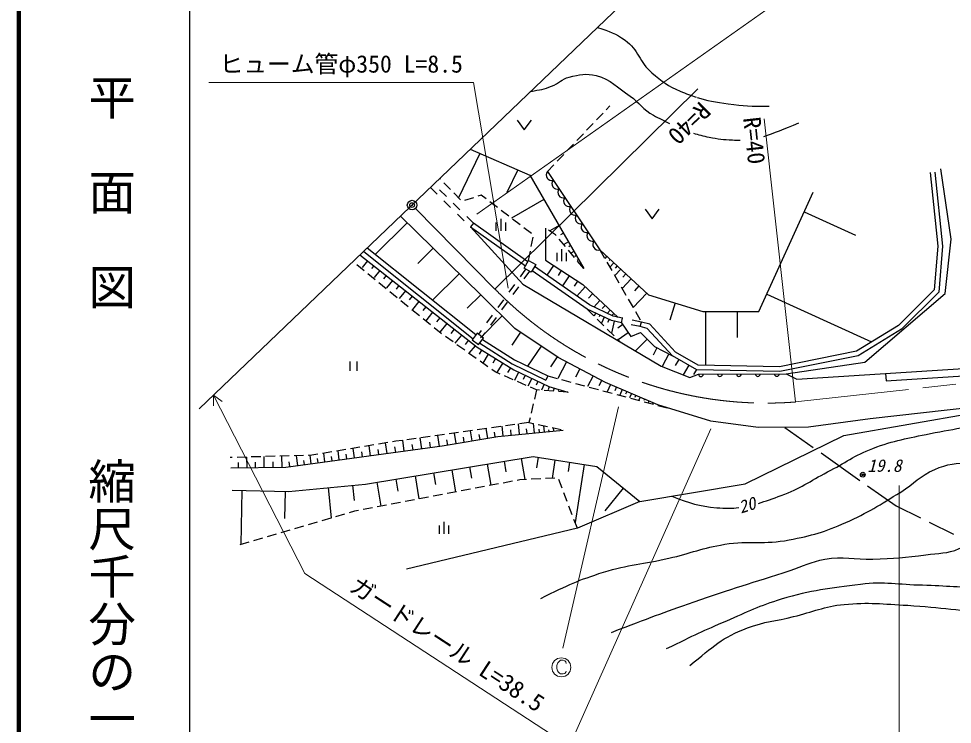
# Model space of a CAD drawing. Units: millimetres, scale not verified. Extents: x 40000 to 680000, y 20000 to 380000.
# Drawn here: x 40000 to 138302, y 262916 to 337192 of the extents above; entities that cross this region are included whole.
import ezdxf
from ezdxf.enums import TextEntityAlignment as Align

# ---------------------------------------------------------------- set-up
doc = ezdxf.new("R2010")
doc.units = ezdxf.units.MM
doc.header["$LTSCALE"] = 1000
doc.header["$PDMODE"] = 32
doc.header["$PDSIZE"] = 500
doc.linetypes.add('CHAIN', pattern=[18.5, 12, -1.5, 3.5, -1.5])
for name, color, linetype, lineweight in [('M-BGD', 7, 'Continuous', 25), ('M-BMK', 2, 'CHAIN', 13), ('M-BMK-SRVR', 3, 'Continuous', 25), ('M-STR-HTXT', 7, 'Continuous', 13), ('M-TTL', 2, 'Continuous', 140), ('M-TTL-BAND', 7, 'Continuous', 25)]:
    doc.layers.add(name, color=color, linetype=linetype, lineweight=lineweight)
doc.layers.add('M-OTRS', color=6, linetype='Continuous')
doc.styles.add('@ＭＳ ゴシック', font='')
doc.styles.add('ＭＳ ゴシック', font='')
doc.styles.get('@ＭＳ ゴシック').set_extended_font_data('@MS Gothic')
doc.styles.get('ＭＳ ゴシック').set_extended_font_data('MS Gothic')

msp = doc.modelspace()

# ---------------------------------------------------------------- linework, layer by layer
at = {"layer": 'M-BGD'}
for p, q in [((59008, 296114), (111785, 346658)), ((101868, 327613), (102241, 328005)), ((92488, 326503), (93238, 325503)), ((93238, 325503), (93988, 326503)), ((100834, 326527), (101523, 327251)), ((99799, 325441), (100489, 326165)), ((98765, 324354), (99455, 325079)), ((87544, 323442), (93811, 320732)), ((97731, 323268), (98420, 323992)), ((88565, 323001), (86301, 318343)), ((96696, 322182), (97386, 322906)), ((95662, 321095), (96352, 321820)), ((92556, 321274), (91396, 318886)), ((93811, 320732), (99497, 310913)), ((95662, 321095), (101183, 312864)), ((136449, 321052), (137274, 313262)), ((138165, 313978), (137083, 321374)), ((84425, 320287), (84340, 320374)), ((85470, 319210), (84773, 319928)), ((83343, 319419), (84056, 318718)), ((85030, 318462), (84317, 319163)), ((86514, 318134), (85818, 318852)), ((88705, 318612), (88357, 318500)), ((89209, 318227), (88705, 318612)), ((117944, 306384), (123663, 318947)), ((84770, 318018), (85483, 317317)), ((86457, 317061), (85744, 317762)), ((87881, 318347), (86929, 318041)), ((90402, 317317), (89607, 317923)), ((95304, 318154), (91893, 316179)), ((86196, 316616), (86909, 315915)), ((91594, 316407), (90799, 317013)), ((105950, 317132), (106700, 316132)), ((106700, 316132), (107450, 317132)), ((122711, 316856), (128095, 314405)), ((80914, 315705), (77536, 312373)), ((88698, 308072), (80198, 316407)), ((87884, 315659), (87171, 316360)), ((87884, 315659), (87558, 315277)), ((93614, 311614), (87884, 315659)), ((90283, 314868), (90283, 315743)), ((90783, 314868), (90783, 316118)), ((91283, 314868), (91283, 315743)), ((92786, 315497), (91992, 316103)), ((87558, 315277), (93078, 309235)), ((87558, 315277), (93362, 311180)), ((93979, 314587), (93184, 315193)), ((95464, 315145), (95464, 311773)), ((96522, 314451), (95788, 314932)), ((96892, 315411), (95918, 314847)), ((97350, 314621), (97056, 314450)), ((93968, 313216), (94154, 314198)), ((96600, 314357), (96522, 314451)), ((97566, 313209), (96922, 313974)), ((97878, 313709), (97385, 313424)), ((137564, 308265), (138165, 313978)), ((76328, 312702), (87836, 303499)), ((88136, 303899), (76691, 313049)), ((83649, 313023), (82029, 311425)), ((93689, 311742), (93875, 312725)), ((97180, 311670), (97180, 312920)), ((98531, 312061), (97888, 312826)), ((98113, 313304), (97916, 313189)), ((98464, 312697), (98150, 312515)), ((101183, 312864), (106307, 308136)), ((101183, 312864), (101684, 311998)), ((137274, 313262), (136878, 308409)), ((75936, 312326), (88258, 302608)), ((76735, 311696), (76171, 310993)), ((95464, 311773), (99398, 309194)), ((96680, 311670), (96680, 312545)), ((97680, 311670), (97680, 312545)), ((98715, 312264), (98558, 312173)), ((98965, 311831), (98803, 311738)), ((99497, 310913), (98853, 311679)), ((101918, 312186), (101707, 311958)), ((102285, 311847), (102180, 311733)), ((75203, 311599), (75189, 311611)), ((76367, 310653), (75591, 311284)), ((77380, 311187), (77133, 310879)), ((78025, 310679), (77432, 309941)), ((93375, 310841), (92789, 310031)), ((99841, 306627), (94074, 310662)), ((96300, 311225), (95622, 310190)), ((97128, 310682), (96789, 310164)), ((99216, 311399), (99135, 311352)), ((101934, 311566), (102435, 310700)), ((102653, 311508), (102232, 311051)), ((103388, 310829), (102757, 310145)), ((103020, 311169), (102810, 310940)), ((77531, 309707), (76755, 310338)), ((78689, 310155), (78423, 309824)), ((86384, 310341), (83561, 307557)), ((93784, 310604), (93198, 309794)), ((97956, 310139), (97245, 309054)), ((102686, 310267), (103187, 309402)), ((104483, 309819), (103538, 308795)), ((103935, 310324), (103620, 309982)), ((78695, 308761), (77919, 309392)), ((79354, 309631), (78732, 308856)), ((80038, 309091), (79753, 308736)), ((92203, 309221), (91616, 308411)), ((92612, 308983), (92025, 308173)), ((93078, 309235), (107635, 300619)), ((98824, 309570), (98469, 309027)), ((99656, 308954), (98762, 307992)), ((99398, 309194), (103133, 305723)), ((103437, 308969), (103938, 308104)), ((105302, 309064), (104829, 308552)), ((79859, 307815), (79083, 308446)), ((80723, 308551), (80071, 307739)), ((81429, 307994), (81123, 307614)), ((88646, 308123), (87238, 306734)), ((92230, 304591), (88698, 308072)), ((100426, 308239), (99979, 307758)), ((106121, 308308), (104707, 306776)), ((106307, 308136), (112026, 306384)), ((118766, 308190), (129804, 303164)), ((129085, 301050), (137564, 308265)), ((136878, 308409), (132950, 304514)), ((81023, 306869), (80247, 307500)), ((82134, 307438), (81451, 306587)), ((82861, 306865), (82536, 306459)), ((91030, 307600), (90444, 306790)), ((91439, 307363), (90853, 306553)), ((101195, 307524), (100559, 306840)), ((101743, 307015), (101425, 306673)), ((104189, 307671), (104690, 306806)), ((109112, 307277), (108558, 305468)), ((82187, 305923), (81411, 306554)), ((83588, 306291), (82873, 305400)), ((90903, 305900), (88617, 303580)), ((89858, 305980), (89272, 305170)), ((90267, 305743), (89681, 304932)), ((102416, 305406), (99841, 306627)), ((99841, 306627), (100551, 305923)), ((100744, 306198), (100594, 305881)), ((101196, 305984), (101121, 305825)), ((101648, 305770), (101347, 305135)), ((102290, 306506), (101975, 306168)), ((102656, 306166), (102499, 305997)), ((104940, 306373), (105441, 305507)), ((112026, 306384), (117944, 306384)), ((112308, 306384), (112308, 300706)), ((115638, 306384), (115638, 303650)), ((83351, 304977), (82575, 305607)), ((84338, 305700), (83991, 305268)), ((85087, 305109), (84339, 304177)), ((100907, 305571), (101617, 304868)), ((102156, 305529), (102005, 305212)), ((102683, 305347), (102407, 304085)), ((103472, 305174), (102416, 305406)), ((103600, 304988), (103067, 304622)), ((103472, 305174), (103579, 305663)), ((103491, 305171), (103472, 305174)), ((103472, 305174), (104467, 303725)), ((103623, 305654), (103579, 305663)), ((105453, 304778), (104472, 304974)), ((105584, 305261), (104604, 305457)), ((105453, 304778), (105584, 305261)), ((106179, 304580), (105453, 304778)), ((84498, 304045), (83739, 304661)), ((84516, 304032), (84498, 304045)), ((85859, 304500), (85491, 304041)), ((86631, 303891), (85933, 303021)), ((88686, 304360), (88405, 303971)), ((89095, 304122), (88781, 303689)), ((92845, 304177), (91934, 302827)), ((96786, 301520), (92230, 304591)), ((101972, 304516), (102683, 303812)), ((104185, 304135), (103105, 303394)), ((104467, 303725), (105454, 304164)), ((105454, 304164), (106936, 302682)), ((108853, 301708), (106179, 304580)), ((132950, 304514), (128394, 301708)), ((85737, 303161), (84923, 303741)), ((86958, 302289), (86144, 302870)), ((87343, 303330), (86995, 302895)), ((88841, 303431), (92201, 301294)), ((103038, 303460), (103339, 303162)), ((106161, 303457), (104927, 302222)), ((88179, 301418), (87365, 301999)), ((88055, 302768), (87411, 301966)), ((88258, 302608), (92140, 300224)), ((88740, 302312), (88471, 301873)), ((89443, 301880), (88860, 300932)), ((95005, 302721), (93587, 300619)), ((107205, 302546), (106809, 301767)), ((106936, 302682), (108853, 301708)), ((108450, 301913), (107766, 300568)), ((74883, 301122), (74883, 300122)), ((75633, 300122), (75633, 301122)), ((89400, 300547), (88586, 301128)), ((90201, 301414), (89910, 300940)), ((90960, 300949), (90335, 299931)), ((92201, 301294), (95717, 299582)), ((96686, 301587), (95978, 300536)), ((97673, 301058), (96760, 299303)), ((101802, 298909), (96786, 301520)), ((111394, 300223), (108853, 301708)), ((109505, 301327), (109124, 300676)), ((128394, 301708), (120142, 300058)), ((120800, 299802), (129085, 301050)), ((90153, 300010), (89807, 300256)), ((90681, 299781), (90153, 300010)), ((91774, 300449), (91462, 299940)), ((92140, 300224), (95809, 298481)), ((92615, 299998), (92199, 299123)), ((99077, 300328), (98620, 299450)), ((107635, 300619), (110681, 299431)), ((110547, 300718), (109959, 299712)), ((111352, 300248), (111058, 299745)), ((120142, 300058), (111394, 300223)), ((121935, 299234), (143072, 300602)), ((131275, 299838), (131324, 299086)), ((131324, 299086), (143121, 299850)), ((92057, 299184), (91140, 299582)), ((93433, 298588), (92516, 298985)), ((93316, 299665), (93108, 299228)), ((94016, 299333), (93623, 298505)), ((94678, 299018), (94481, 298605)), ((95717, 299582), (95498, 299132)), ((95717, 299582), (96683, 299324)), ((97166, 299195), (98132, 298937)), ((100481, 299597), (99893, 298467)), ((101385, 299127), (101091, 298561)), ((107279, 296555), (101802, 298909)), ((110681, 299431), (111576, 299773)), ((111576, 299773), (120800, 299802)), ((120800, 299802), (121935, 299234)), ((94525, 298114), (93892, 298389)), ((94525, 298114), (94298, 297140)), ((94834, 298092), (94525, 298114)), ((95340, 298704), (95042, 298076)), ((96330, 297981), (95333, 298055)), ((95844, 298471), (95743, 298138)), ((95809, 298481), (97826, 297870)), ((96376, 298309), (96278, 297985)), ((96855, 298164), (96805, 298002)), ((97826, 297870), (96829, 297944)), ((97333, 298019), (97300, 297909)), ((97812, 297874), (97795, 297819)), ((98615, 298808), (99581, 298550)), ((100064, 298421), (101031, 298163)), ((101514, 298034), (102480, 297776)), ((102307, 298693), (101971, 297912)), ((102931, 298424), (102763, 298034)), ((103556, 298156), (103299, 297557)), ((104034, 297950), (103906, 297651)), ((154577, 297886), (129648, 295070)), ((102963, 297647), (103929, 297389)), ((104513, 297744), (104316, 297286)), ((104412, 297260), (105378, 297002)), ((104972, 297547), (104874, 297318)), ((105431, 297349), (105292, 297025)), ((105891, 297152), (105821, 296990)), ((105861, 296873), (106828, 296615)), ((106350, 296954), (106269, 296764)), ((126878, 293302), (149977, 297366)), ((94185, 296653), (93959, 295679)), ((106810, 296757), (106769, 296662)), ((112859, 294814), (107279, 296555)), ((107311, 296486), (108277, 296228)), ((93846, 295192), (93730, 294691)), ((129648, 295070), (123148, 294200)), ((89274, 294060), (88284, 293919)), ((89384, 293038), (89210, 294051)), ((90759, 294270), (89769, 294130)), ((90995, 293276), (90896, 294289)), ((92245, 294480), (91254, 294340)), ((92737, 293446), (92631, 294535)), ((93730, 294691), (92740, 294550)), ((93524, 293523), (93476, 294015)), ((93730, 294691), (94204, 294586)), ((94311, 293600), (94215, 294584)), ((94692, 294479), (95668, 294263)), ((94829, 293651), (94797, 293974)), ((95347, 293701), (95283, 294348)), ((96157, 294156), (97133, 293941)), ((96342, 293798), (96310, 294122)), ((117875, 294149), (112859, 294814)), ((123148, 294200), (117875, 294149)), ((120653, 294176), (123664, 292054)), ((81848, 293008), (80858, 292868)), ((82438, 291923), (82283, 293070)), ((83333, 293218), (82343, 293078)), ((84819, 293429), (83829, 293289)), ((84291, 292174), (84134, 293332)), ((84589, 292214), (90459, 293223)), ((86304, 293639), (85314, 293499)), ((86068, 292469), (85878, 293579)), ((87789, 293849), (86799, 293709)), ((86916, 292614), (86825, 293144)), ((87764, 292760), (87582, 293820)), ((88574, 292899), (88487, 293405)), ((90186, 293176), (90100, 293678)), ((90459, 293223), (97337, 293896)), ((91866, 293361), (91813, 293905)), ((95844, 293750), (95828, 293912)), ((116480, 288246), (126878, 293302)), ((68112, 289983), (84589, 292214)), ((75921, 292076), (74935, 291912)), ((75355, 290964), (75220, 291960)), ((77401, 292322), (76415, 292158)), ((77029, 291191), (76887, 292237)), ((78881, 292568), (77894, 292404)), ((78787, 291429), (78639, 292528)), ((79698, 292704), (79374, 292650)), ((79696, 291552), (79619, 292119)), ((80363, 292798), (79698, 292704)), ((80604, 291675), (80450, 292810)), ((81521, 291799), (81444, 292372)), ((83365, 292049), (83286, 292627)), ((85180, 292316), (85085, 292871)), ((62494, 290998), (62273, 290992)), ((63994, 291041), (62994, 291012)), ((64043, 289940), (64031, 291042)), ((65493, 291083), (64493, 291055)), ((65858, 289959), (65846, 291093)), ((66992, 291126), (65993, 291098)), ((68492, 291169), (67492, 291140)), ((67726, 289979), (67714, 291147)), ((69991, 291211), (68992, 291183)), ((69385, 290155), (69245, 291190)), ((70863, 291236), (70491, 291226)), ((70800, 290347), (70680, 291231)), ((71482, 291339), (70863, 291236)), ((72962, 291585), (71976, 291421)), ((72244, 290542), (72122, 291445)), ((73003, 290645), (72939, 291119)), ((74442, 291831), (73455, 291667)), ((73761, 290748), (73633, 291696)), ((74558, 290856), (74491, 291354)), ((76192, 291077), (76121, 291600)), ((76519, 288205), (94175, 291100)), ((77908, 291310), (77834, 291859)), ((94175, 291100), (100863, 290040)), ((94687, 291019), (94512, 289910)), ((124481, 291478), (128568, 288597)), ((63161, 289930), (63155, 290481)), ((64950, 289949), (64944, 290517)), ((66792, 289969), (66786, 290553)), ((68557, 290043), (68487, 290561)), ((70093, 290251), (70033, 290693)), ((71522, 290445), (71461, 290896)), ((87476, 290002), (87667, 288838)), ((89338, 290307), (89704, 288072)), ((91126, 290600), (91309, 289483)), ((92914, 290893), (93277, 288677)), ((96462, 290738), (96156, 288807)), ((98007, 290493), (97854, 289528)), ((99551, 290248), (98588, 284175)), ((100863, 290040), (105389, 286370)), ((62334, 289922), (68112, 289983)), ((81738, 289061), (82135, 286638)), ((83676, 289379), (83875, 288167)), ((85614, 289697), (85996, 287369)), ((68404, 287430), (76519, 288205)), ((75153, 288075), (75306, 286476)), ((77701, 288399), (78115, 285876)), ((79719, 288730), (79926, 287469)), ((90506, 288224), (89524, 288038)), ((91980, 288503), (90998, 288317)), ((92774, 288654), (92471, 288596)), ((93465, 288685), (92774, 288654)), ((94964, 288753), (93965, 288708)), ((96462, 288821), (95463, 288776)), ((97221, 287761), (96864, 288696)), ((105389, 286370), (116480, 288246)), ((62492, 287553), (68404, 287430)), ((63491, 287532), (63374, 281831)), ((68052, 287438), (67994, 284587)), ((72595, 287831), (72901, 284633)), ((84611, 287107), (83629, 286921)), ((86085, 287386), (85103, 287200)), ((87559, 287666), (86576, 287479)), ((89033, 287945), (88050, 287759)), ((97755, 286360), (97399, 287294)), ((103652, 287779), (101716, 285391)), ((129385, 288021), (132396, 285899)), ((80190, 286269), (79207, 286083)), ((81664, 286549), (80681, 286362)), ((83138, 286828), (82155, 286642)), ((105389, 286370), (98824, 283557)), ((75341, 285351), (74799, 285191)), ((75769, 285432), (75341, 285351)), ((77242, 285711), (76260, 285525)), ((78716, 285990), (77734, 285804)), ((98289, 284958), (97933, 285893)), ((132396, 285899), (134968, 284638)), ((71441, 284204), (70482, 283922)), ((72880, 284627), (71921, 284345)), ((74320, 285050), (73360, 284768)), ((84792, 282965), (84792, 284215)), ((98824, 283557), (98468, 284491)), ((135866, 284197), (138439, 282936)), ((68563, 283357), (67604, 283075)), ((70002, 283780), (69043, 283498)), ((98824, 283557), (80841, 279234)), ((84292, 282965), (84292, 283840)), ((85292, 282965), (85292, 283840)), ((65685, 282511), (64726, 282229)), ((67124, 282934), (66165, 282652)), ((64246, 282087), (63287, 281805))]:
    msp.add_line(p, q, dxfattribs=at)
for points in [[(135952, 321000), (136772, 313256), (136395, 308634), (132639, 304910), (128208, 302181), (120097, 300559), (111534, 300720), (109168, 302103), (106448, 305025), (105584, 305261)], [(103579, 305663), (102578, 305882), (100093, 307061), (94326, 311096)], [(88541, 303030), (91957, 300857), (95498, 299132)]]:
    msp.add_lwpolyline(points, dxfattribs=at)
for points in [[(93689, 311742), (94446, 311303), (93975, 310493), (93218, 310932)], [(88267, 304074), (87755, 303391), (88431, 302884), (88943, 303567)]]:
    msp.add_lwpolyline(points, close=True, dxfattribs=at)
for radius in [100, 80, 60, 40, 20, 20]:
    msp.add_circle((128870, 289192), radius, dxfattribs=at)
for centre, radius, start, end in [((96117, 320738), 579, 141.85851, 285.83964), ((96731, 319823), 579, 141.85851, 285.83964), ((97344, 318909), 579, 141.85851, 285.83964), ((97958, 317994), 579, 141.85851, 285.83964), ((98571, 317079), 579, 141.85851, 285.83964), ((99185, 316165), 579, 141.85851, 285.83964), ((99798, 315250), 579, 141.85851, 285.83964), ((100411, 314335), 579, 141.85851, 285.83964), ((101025, 313421), 579, 141.85851, 285.83964), ((111826, 299774), 250, 180.17989, 0.17989), ((113826, 299780), 250, 180.17989, 0.17989), ((115826, 299786), 250, 180.17989, 0.17989), ((117825, 299793), 250, 180.17989, 0.17989), ((119825, 299799), 250, 180.17989, 0.17989)]:
    msp.add_arc(centre, radius, start, end, dxfattribs=at)
for points, knots in [([(100941, 336273), (102258, 335867), (102816, 335626), (103848, 334914), (105275, 333930), (105345, 332605), (106675, 331493), (107738, 330603), (108372, 330094), (109650, 329559), (110267, 329300), (110806, 329097), (111322, 328932)], [0, 0, 0, 0, 1, 1, 1, 2, 2, 2, 3, 3, 3, 4, 4, 4, 4]), ([(93912, 329541), (94926, 329709), (95287, 329761), (96112, 330079), (96876, 330374), (97178, 330846), (97972, 331046), (99044, 331317), (99727, 331466), (100799, 331195), (102378, 330796), (103019, 329950), (104369, 329038), (105395, 328344), (105727, 327606), (106824, 327030), (107444, 326704), (107991, 326416), (108512, 326159)], [0, 0, 0, 0, 1, 1, 1, 2, 2, 2, 3, 3, 3, 4, 4, 4, 5, 5, 5, 6, 6, 6, 6]), ([(111432, 328898), (112449, 328580), (113394, 328403), (114708, 328220), (116379, 327986), (117044, 327968), (119022, 327997)], [0, 0, 0, 0, 1, 1, 1, 2, 2, 2, 2]), ([(111034, 325136), (111538, 324982), (112081, 324847), (112700, 324724), (113647, 324536), (114190, 324470), (115155, 324426), (115443, 324413), (115715, 324410), (115974, 324415)], [0, 0, 0, 0, 1, 1, 1, 2, 2, 2, 3, 3, 3, 3]), ([(117890, 286176), (118633, 286400), (119405, 286683), (120298, 287002), (122306, 287719), (123265, 288505), (125161, 289479), (127028, 290440), (127967, 291217), (129932, 291957), (132217, 292817), (133593, 293034), (135987, 293516), (138800, 294083), (140393, 294317), (143235, 294709), (148220, 295397), (149970, 295405), (156080, 295718)], [0, 0, 0, 0, 1, 1, 1, 2, 2, 2, 3, 3, 3, 4, 4, 4, 5, 5, 5, 6, 6, 6, 6]), ([(94976, 276176), (97940, 277622), (98912, 278099), (101581, 278928), (104206, 279743), (105785, 279775), (108463, 280396), (110765, 280931), (112002, 281480), (114334, 281864), (116957, 282296), (118513, 281822), (121124, 282323), (123517, 282783), (124861, 283167), (127087, 284158), (129447, 285208), (130671, 286010), (132867, 287369), (134296, 288253), (134904, 289088), (136446, 289755), (139061, 290885), (140870, 290199), (143694, 290580), (145562, 290833), (146587, 291139), (148465, 291314), (149929, 291451), (150757, 291566), (152226, 291498), (153598, 291434), (154118, 291343), (155713, 291039)], [0, 0, 0, 0, 1, 1, 1, 2, 2, 2, 3, 3, 3, 4, 4, 4, 5, 5, 5, 6, 6, 6, 7, 7, 7, 8, 8, 8, 9, 9, 9, 10, 10, 10, 11, 11, 11, 11]), ([(102407, 272598), (106589, 274195), (107699, 274610), (111123, 275809), (115038, 277179), (117272, 277825), (121215, 279112), (122648, 279579), (123404, 280025), (124885, 280305), (126822, 280670), (127962, 280220), (129932, 280305), (132123, 280398), (133355, 280464), (135528, 280763), (136900, 280953), (137742, 280859), (139015, 281406), (140579, 282077), (141443, 282548), (142776, 283608), (143511, 284191), (143674, 284792), (144428, 285351), (145046, 285809), (145433, 286052), (146171, 286268), (147178, 286563), (147783, 286603), (148832, 286635), (151450, 286715), (152913, 286409), (155529, 286268), (158288, 286120), (159831, 285914), (162594, 285901), (165898, 285886), (167744, 286155), (171035, 286452), (177536, 287038), (179756, 287580), (187549, 289021)], [0, 0, 0, 0, 1, 1, 1, 2, 2, 2, 3, 3, 3, 4, 4, 4, 5, 5, 5, 6, 6, 6, 7, 7, 7, 8, 8, 8, 9, 9, 9, 10, 10, 10, 11, 11, 11, 12, 12, 12, 13, 13, 13, 14, 14, 14, 14]), ([(188047, 288062), (187405, 287614), (187230, 287485), (186723, 287094), (186019, 286550), (185762, 286051), (184980, 285626), (183963, 285073), (183337, 284859), (182228, 284525), (180135, 283895), (178848, 284030), (176723, 283516), (175785, 283289), (175264, 283142), (174338, 282874), (171963, 282187), (170638, 281786), (168282, 281039), (165906, 280285), (164658, 279573), (162227, 279020), (160790, 278693), (159936, 278819), (158465, 278745), (154850, 278563), (152800, 279104), (149199, 278745), (148008, 278626), (147350, 278486), (146171, 278286), (144411, 277988), (143450, 277651), (141675, 277460), (139145, 277189), (137706, 277516), (135161, 277552), (132617, 277588), (131170, 277972), (128647, 277644), (125357, 277216), (123474, 277042), (120298, 276084), (117972, 275383), (116752, 274744), (114518, 273791), (112011, 272721), (111193, 272315), (108187, 270855)], [0, 0, 0, 0, 1, 1, 1, 2, 2, 2, 3, 3, 3, 4, 4, 4, 5, 5, 5, 6, 6, 6, 7, 7, 7, 8, 8, 8, 9, 9, 9, 10, 10, 10, 11, 11, 11, 12, 12, 12, 13, 13, 13, 14, 14, 14, 15, 15, 15, 16, 16, 16, 16]), ([(110664, 269111), (113139, 271127), (114080, 272056), (116720, 273057), (118548, 273750), (119682, 273787), (121582, 274249), (123660, 274755), (124775, 275328), (126904, 275534), (129508, 275785), (130989, 275585), (133601, 275442), (137159, 275248), (139130, 274853), (142684, 274616), (146227, 274380), (148231, 273930), (151768, 274249), (153951, 274447), (155118, 274942), (157272, 275350), (160277, 275920), (162006, 276014), (164979, 276726), (169092, 277712), (171222, 278914), (175347, 279846), (178140, 280477), (179907, 279958), (182595, 280947), (184602, 281685), (185539, 282718), (186815, 284433), (187582, 285464), (187884, 285954), (188467, 287277)], [0, 0, 0, 0, 1, 1, 1, 2, 2, 2, 3, 3, 3, 4, 4, 4, 5, 5, 5, 6, 6, 6, 7, 7, 7, 8, 8, 8, 9, 9, 9, 10, 10, 10, 11, 11, 11, 12, 12, 12, 12]), ([(108777, 286943), (110719, 286144), (111608, 285892), (113509, 285718), (114371, 285639), (115118, 285649), (115818, 285730)], [0, 0, 0, 0, 1, 1, 1, 2, 2, 2, 2])]:
    msp.add_open_spline(points, degree=3, knots=knots, dxfattribs=at)
msp.add_open_spline([(118447, 324800), (119525, 325120), (120599, 325618), (122147, 326211)], degree=3, dxfattribs=at)
msp.add_point((128870, 289192), dxfattribs=at)
at = {"layer": 'M-BMK'}
for p, q in [((81768, 317219), (90143, 308733)), ((121774, 296844), (173965, 302588))]:
    msp.add_line(p, q, dxfattribs=at)
msp.add_arc((118715, 336727), 40000, 224.41531, 274.38602, dxfattribs=at)
at = {"layer": 'M-BMK-SRVR'}
msp.add_circle((81417, 317575), 500, dxfattribs=at)
at = {"layer": 'M-OTRS'}
msp.add_point((81417, 317575), dxfattribs=at)
at = {"layer": 'M-STR-HTXT'}
for p, q in [((88225, 316600), (119849, 338943)), ((87881, 330464), (60038, 330464)), ((91548, 308809), (87881, 330464)), ((90143, 308733), (111496, 329806)), ((121774, 296844), (118492, 326664)), ((60522, 297564), (60514, 296437)), ((60522, 297564), (70121, 278789)), ((60522, 297564), (61440, 296910)), ((103171, 296350), (97282, 270925)), ((112859, 294028), (97391, 259310)), ((132710, 288070), (132710, 251977)), ((70121, 278789), (97983, 260638)), ((96728, 269323), (96782, 269390)), ((96782, 269390), (96896, 269545)), ((96896, 269545), (97052, 269651)), ((97052, 269651), (97330, 269653)), ((97330, 269653), (97492, 269602)), ((97492, 269602), (97603, 269491)), ((97603, 269491), (97661, 269323)), ((96676, 269105), (96728, 269323)), ((96676, 268774), (96676, 269105)), ((96723, 268562), (96676, 268774)), ((96836, 268394), (96723, 268562)), ((96941, 268286), (96836, 268394)), ((97605, 268396), (97495, 268281)), ((97654, 268497), (97605, 268396)), ((97058, 268230), (96941, 268286)), ((97333, 268230), (97058, 268230)), ((97495, 268281), (97333, 268230))]:
    msp.add_line(p, q, dxfattribs=at)
msp.add_circle((97138, 268914), 1000, dxfattribs=at)
msp.add_circle((97138, 268914), 1000, dxfattribs=at)
at = {"layer": 'M-TTL'}
msp.add_line((40000, 380000), (40000, 20000), dxfattribs=at)
at = {"layer": 'M-TTL-BAND'}
msp.add_line((58000, 370000), (58000, 20000), dxfattribs=at)

# ---------------------------------------------------------------- texts
at = {"layer": 'M-BGD', "style": 'ＭＳ ゴシック', "oblique": 15}
msp.add_text('19.8', height=1320, dxfattribs=at).set_placement((131150, 289094), align=Align.BOTTOM_CENTER)
msp.add_text('20', height=1320, rotation=17.887, dxfattribs=at).set_placement((117004, 284984), align=Align.BOTTOM_CENTER)
at = {"layer": 'M-STR-HTXT', "style": 'ＭＳ ゴシック'}
msp.add_text('ヒューム管φ350 L=8.5', height=1833, dxfattribs=at).set_placement((73960, 330964), align=Align.BOTTOM_CENTER)
for s, rotation, p in [('R=40', 224.623, (109581, 327214)), ('R=40', 276.28, (115997, 324207)), ('ガードレール L=38.5', 326.918, (84325, 270133))]:
    msp.add_text(s, height=1833, rotation=rotation, dxfattribs=at).set_placement(p, align=Align.BOTTOM_CENTER)
at = {"layer": 'M-TTL-BAND', "style": '@ＭＳ ゴシック'}
for s, p in [('平  面  図', (49777, 306475)), ('縮尺千分の一', (49777, 261030))]:
    msp.add_text(s, height=3666, rotation=270, dxfattribs=at).set_placement(p, align=Align.MIDDLE_RIGHT)

doc.saveas('drawing.dxf')
